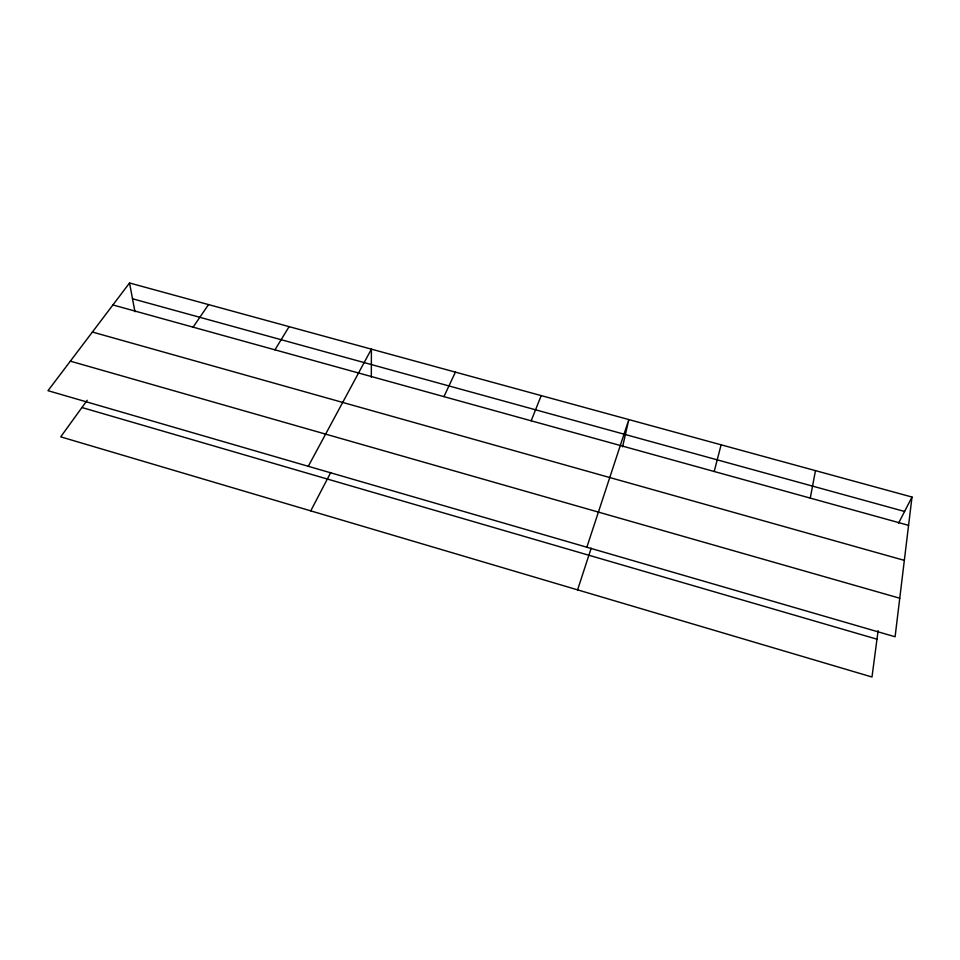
<?xml version="1.0" encoding="UTF-8"?>
<svg xmlns="http://www.w3.org/2000/svg" width="960" height="960" viewBox="0 0 960 960"><rect width="100%" height="100%" fill="white"/><g stroke="black" fill="none" stroke-linecap="round" stroke-linejoin="round"><path stroke-width="1.44" d="M371.328 377.232L371.4 349.152L308.28 466.296M912 497.04L895.092 636.768L48 390.684L129.54 282.984L912 497.04L898.5 523.296M878.112 630.624L871.992 677.016L60.72 436.848L87.18 400.272M810.264 498.108L815.472 470.628M622.572 446.844L628.824 419.568L586.848 547.224M714.204 471.504L721.104 444.816M577.596 589.86L591.192 548.148M531.168 420.804L541.2 395.604M443.94 396.636L455.4 372.132M310.74 510.864L330.744 472.488M274.956 349.836L289.116 326.64M193.092 327.156L208.524 304.596M132.516 298.764L904.584 511.464M112.92 304.956L908.58 525.336M92.4 332.04L904.332 560.376M70.356 361.164L899.748 598.224M81.936 407.52L876.984 639.204M129.54 282.984L134.952 311.736"/></g></svg>
